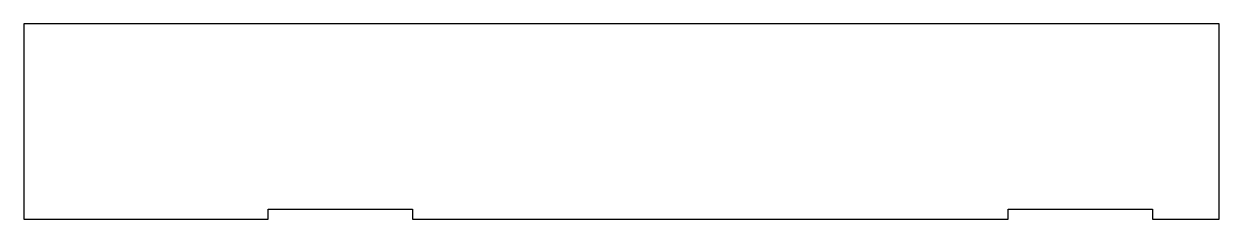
# Model space of a CAD drawing. Header units: metres. Extents: x -18.5 to 13.8, y -1.1 to 46.5.
# Drawn here: x -18.55 to 13.75, y 41.23 to 46.5 of the extents above.
import ezdxf

# ---------------------------------------------------------------- set-up
doc = ezdxf.new("R2010")
doc.units = ezdxf.units.M

msp = doc.modelspace()

# ---------------------------------------------------------------- linework, layer by layer
for p, q in [((-18.132, 46.5), (-18.55, 46.5)), ((-18.55, 46.5), (-18.55, 45.879)), ((-17.196, 46.5), (-18.132, 46.5)), ((-12.309, 46.5), (-17.196, 46.5)), ((-12.078, 46.5), (-12.309, 46.5)), ((-11.772, 46.5), (-12.078, 46.5)), ((-11.408, 46.5), (-11.772, 46.5)), ((-11.013, 46.5), (-11.408, 46.5)), ((-10.624, 46.5), (-11.013, 46.5)), ((-10.279, 46.5), (-10.624, 46.5)), ((-10.011, 46.5), (-10.279, 46.5)), ((-9.843, 46.5), (-10.011, 46.5)), ((-6.541, 46.5), (-9.843, 46.5)), ((-5.675, 46.5), (-6.541, 46.5)), ((9.532, 46.5), (-5.675, 46.5)), ((9.64, 46.5), (9.532, 46.5)), ((9.845, 46.5), (9.64, 46.5)), ((10.132, 46.5), (9.845, 46.5)), ((10.478, 46.5), (10.132, 46.5)), ((10.847, 46.5), (10.478, 46.5)), ((11.205, 46.5), (10.847, 46.5)), ((11.52, 46.5), (11.205, 46.5)), ((11.769, 46.5), (11.52, 46.5)), ((11.94, 46.5), (11.769, 46.5)), ((13.75, 46.5), (11.94, 46.5)), ((13.75, 41.679), (13.75, 46.5)), ((-18.55, 45.879), (-18.55, 45.847)), ((-18.55, 45.847), (-18.55, 45.779)), ((-18.55, 45.779), (-18.55, 45.678)), ((-18.55, 45.678), (-18.55, 45.549)), ((-18.55, 45.549), (-18.55, 41.571)), ((13.75, 41.235), (13.75, 41.679)), ((-18.55, 41.571), (-18.55, 41.562)), ((-18.55, 41.562), (-18.55, 41.552)), ((-18.55, 41.552), (-18.55, 41.235)), ((-11.952, 41.235), (-11.952, 41.5)), ((-11.952, 41.5), (-8.988, 41.5)), ((-8.988, 41.5), (-8.048, 41.5)), ((-8.048, 41.5), (-8.048, 41.235)), ((8.048, 41.235), (8.048, 41.5)), ((8.048, 41.5), (11.012, 41.5)), ((11.012, 41.5), (11.952, 41.5)), ((11.952, 41.5), (11.952, 41.235)), ((-18.55, 41.235), (-16.489, 41.235)), ((-16.489, 41.235), (-11.952, 41.235)), ((-8.048, 41.235), (-3.067, 41.235)), ((-3.067, 41.235), (8.048, 41.235)), ((11.952, 41.235), (13.11, 41.235)), ((13.11, 41.235), (13.75, 41.235)), ((13.11, 41.235), (13.11, 41.235))]:
    msp.add_line(p, q)

doc.saveas('drawing.dxf')
